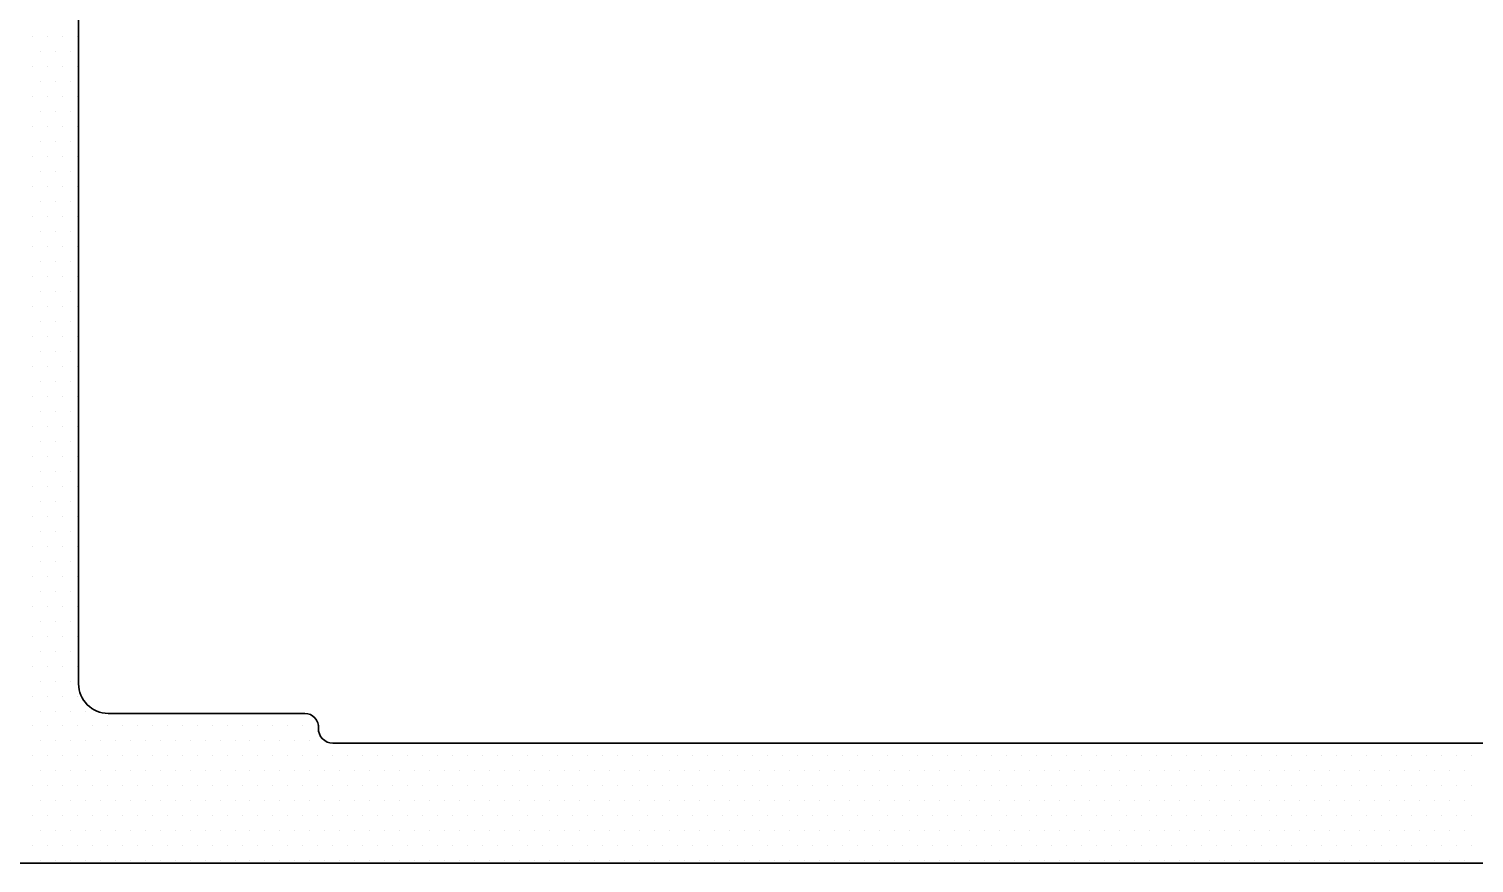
# Model space of a CAD drawing. Header units: inches. Extents: x 3.8 to 36.3, y 0.9 to 43.6.
# Drawn here: x 24.609 to 26.116, y 7.665 to 8.534 of the extents above; entities that cross this region are included whole.
import ezdxf

# ---------------------------------------------------------------- set-up
doc = ezdxf.new("R2010")
doc.units = ezdxf.units.IN
doc.header["$MEASUREMENT"] = 0
doc.layers.add('R-SWTS-DET1', color=1, linetype='Continuous')
doc.layers.add('R-SWTS-PAT1', color=5, linetype='Continuous')

msp = doc.modelspace()

# ---------------------------------------------------------------- linework, layer by layer
at = {"layer": 'R-SWTS-DET1', "lineweight": 30}
for p, q in [((24.66105, 7.85157), (24.66105, 9.22757)), ((24.89705, 7.82057), (24.69205, 7.82057)), ((26.34099, 7.78957), (24.92605, 7.78957)), ((24.39005, 7.66457), (26.47405, 7.66457))]:
    msp.add_line(p, q, dxfattribs=at)
for centre, radius, start, end in [((24.69205, 7.85157), 0.031, 180, 270), ((24.89687, 7.80634), 0.01423, 354.8944, 89.28393), ((24.92607, 7.8046), 0.01503, 178.20395, 269.91767)]:
    msp.add_arc(centre, radius, start, end, dxfattribs=at)
at = {"layer": 'R-SWTS-PAT1'}
for p, q in [((24.61318, 8.52621), (24.61318, 8.52621)), ((24.6288, 8.52621), (24.6288, 8.52621)), ((24.64443, 8.52621), (24.64443, 8.52621)), ((24.66005, 8.52621), (24.66005, 8.52621)), ((24.62099, 8.51058), (24.62099, 8.51058)), ((24.63661, 8.51058), (24.63661, 8.51058)), ((24.65224, 8.51058), (24.65224, 8.51058)), ((24.61318, 8.49496), (24.61318, 8.49496)), ((24.6288, 8.49496), (24.6288, 8.49496)), ((24.64443, 8.49496), (24.64443, 8.49496)), ((24.66005, 8.49496), (24.66005, 8.49496)), ((24.62099, 8.47933), (24.62099, 8.47933)), ((24.63661, 8.47933), (24.63661, 8.47933)), ((24.65224, 8.47933), (24.65224, 8.47933)), ((24.61318, 8.46371), (24.61318, 8.46371)), ((24.6288, 8.46371), (24.6288, 8.46371)), ((24.64443, 8.46371), (24.64443, 8.46371)), ((24.66005, 8.46371), (24.66005, 8.46371)), ((24.62099, 8.44808), (24.62099, 8.44808)), ((24.63661, 8.44808), (24.63661, 8.44808)), ((24.65224, 8.44808), (24.65224, 8.44808)), ((24.61318, 8.43246), (24.61318, 8.43246)), ((24.6288, 8.43246), (24.6288, 8.43246)), ((24.64443, 8.43246), (24.64443, 8.43246)), ((24.66005, 8.43246), (24.66005, 8.43246)), ((24.62099, 8.41683), (24.62099, 8.41683)), ((24.63661, 8.41683), (24.63661, 8.41683)), ((24.65224, 8.41683), (24.65224, 8.41683)), ((24.61318, 8.40121), (24.61318, 8.40121)), ((24.6288, 8.40121), (24.6288, 8.40121)), ((24.64443, 8.40121), (24.64443, 8.40121)), ((24.66005, 8.40121), (24.66005, 8.40121)), ((24.62099, 8.38558), (24.62099, 8.38558)), ((24.63661, 8.38558), (24.63661, 8.38558)), ((24.65224, 8.38558), (24.65224, 8.38558)), ((24.61318, 8.36996), (24.61318, 8.36996)), ((24.6288, 8.36996), (24.6288, 8.36996)), ((24.64443, 8.36996), (24.64443, 8.36996)), ((24.66005, 8.36996), (24.66005, 8.36996)), ((24.62099, 8.35433), (24.62099, 8.35433)), ((24.63661, 8.35433), (24.63661, 8.35433)), ((24.65224, 8.35433), (24.65224, 8.35433)), ((24.61318, 8.33871), (24.61318, 8.33871)), ((24.6288, 8.33871), (24.6288, 8.33871)), ((24.64443, 8.33871), (24.64443, 8.33871)), ((24.66005, 8.33871), (24.66005, 8.33871)), ((24.62099, 8.32308), (24.62099, 8.32308)), ((24.63661, 8.32308), (24.63661, 8.32308)), ((24.65224, 8.32308), (24.65224, 8.32308)), ((24.61318, 8.30746), (24.61318, 8.30746)), ((24.6288, 8.30746), (24.6288, 8.30746)), ((24.64443, 8.30746), (24.64443, 8.30746)), ((24.66005, 8.30746), (24.66005, 8.30746)), ((24.62099, 8.29183), (24.62099, 8.29183)), ((24.63661, 8.29183), (24.63661, 8.29183)), ((24.65224, 8.29183), (24.65224, 8.29183)), ((24.61318, 8.27621), (24.61318, 8.27621)), ((24.6288, 8.27621), (24.6288, 8.27621)), ((24.64443, 8.27621), (24.64443, 8.27621)), ((24.66005, 8.27621), (24.66005, 8.27621)), ((24.62099, 8.26058), (24.62099, 8.26058)), ((24.63661, 8.26058), (24.63661, 8.26058)), ((24.65224, 8.26058), (24.65224, 8.26058)), ((24.61318, 8.24496), (24.61318, 8.24496)), ((24.6288, 8.24496), (24.6288, 8.24496)), ((24.64443, 8.24496), (24.64443, 8.24496)), ((24.66005, 8.24496), (24.66005, 8.24496)), ((24.62099, 8.22933), (24.62099, 8.22933)), ((24.63661, 8.22933), (24.63661, 8.22933)), ((24.65224, 8.22933), (24.65224, 8.22933)), ((24.61318, 8.21371), (24.61318, 8.21371)), ((24.6288, 8.21371), (24.6288, 8.21371)), ((24.64443, 8.21371), (24.64443, 8.21371)), ((24.66005, 8.21371), (24.66005, 8.21371)), ((24.62099, 8.19808), (24.62099, 8.19808)), ((24.63661, 8.19808), (24.63661, 8.19808)), ((24.65224, 8.19808), (24.65224, 8.19808)), ((24.61318, 8.18246), (24.61318, 8.18246)), ((24.6288, 8.18246), (24.6288, 8.18246)), ((24.64443, 8.18246), (24.64443, 8.18246)), ((24.66005, 8.18246), (24.66005, 8.18246)), ((24.62099, 8.16683), (24.62099, 8.16683)), ((24.63661, 8.16683), (24.63661, 8.16683)), ((24.65224, 8.16683), (24.65224, 8.16683)), ((24.61318, 8.15121), (24.61318, 8.15121)), ((24.6288, 8.15121), (24.6288, 8.15121)), ((24.64443, 8.15121), (24.64443, 8.15121)), ((24.66005, 8.15121), (24.66005, 8.15121)), ((24.62099, 8.13558), (24.62099, 8.13558)), ((24.63661, 8.13558), (24.63661, 8.13558)), ((24.65224, 8.13558), (24.65224, 8.13558)), ((24.61318, 8.11996), (24.61318, 8.11996)), ((24.6288, 8.11996), (24.6288, 8.11996)), ((24.64443, 8.11996), (24.64443, 8.11996)), ((24.66005, 8.11996), (24.66005, 8.11996)), ((24.62099, 8.10433), (24.62099, 8.10433)), ((24.63661, 8.10433), (24.63661, 8.10433)), ((24.65224, 8.10433), (24.65224, 8.10433)), ((24.61318, 8.08871), (24.61318, 8.08871)), ((24.6288, 8.08871), (24.6288, 8.08871)), ((24.64443, 8.08871), (24.64443, 8.08871)), ((24.66005, 8.08871), (24.66005, 8.08871)), ((24.62099, 8.07308), (24.62099, 8.07308)), ((24.63661, 8.07308), (24.63661, 8.07308)), ((24.65224, 8.07308), (24.65224, 8.07308)), ((24.61318, 8.05746), (24.61318, 8.05746)), ((24.6288, 8.05746), (24.6288, 8.05746)), ((24.64443, 8.05746), (24.64443, 8.05746)), ((24.66005, 8.05746), (24.66005, 8.05746)), ((24.62099, 8.04183), (24.62099, 8.04183)), ((24.63661, 8.04183), (24.63661, 8.04183)), ((24.65224, 8.04183), (24.65224, 8.04183)), ((24.61318, 8.02621), (24.61318, 8.02621)), ((24.6288, 8.02621), (24.6288, 8.02621)), ((24.64443, 8.02621), (24.64443, 8.02621)), ((24.66005, 8.02621), (24.66005, 8.02621)), ((24.62099, 8.01058), (24.62099, 8.01058)), ((24.63661, 8.01058), (24.63661, 8.01058)), ((24.65224, 8.01058), (24.65224, 8.01058)), ((24.61318, 7.99496), (24.61318, 7.99496)), ((24.6288, 7.99496), (24.6288, 7.99496)), ((24.64443, 7.99496), (24.64443, 7.99496)), ((24.66005, 7.99496), (24.66005, 7.99496)), ((24.62099, 7.97933), (24.62099, 7.97933)), ((24.63661, 7.97933), (24.63661, 7.97933)), ((24.65224, 7.97933), (24.65224, 7.97933)), ((24.61318, 7.96371), (24.61318, 7.96371)), ((24.6288, 7.96371), (24.6288, 7.96371)), ((24.64443, 7.96371), (24.64443, 7.96371)), ((24.66005, 7.96371), (24.66005, 7.96371)), ((24.62099, 7.94808), (24.62099, 7.94808)), ((24.63661, 7.94808), (24.63661, 7.94808)), ((24.65224, 7.94808), (24.65224, 7.94808)), ((24.61318, 7.93246), (24.61318, 7.93246)), ((24.6288, 7.93246), (24.6288, 7.93246)), ((24.64443, 7.93246), (24.64443, 7.93246)), ((24.66005, 7.93246), (24.66005, 7.93246)), ((24.62099, 7.91683), (24.62099, 7.91683)), ((24.63661, 7.91683), (24.63661, 7.91683)), ((24.65224, 7.91683), (24.65224, 7.91683)), ((24.61318, 7.90121), (24.61318, 7.90121)), ((24.6288, 7.90121), (24.6288, 7.90121)), ((24.64443, 7.90121), (24.64443, 7.90121)), ((24.66005, 7.90121), (24.66005, 7.90121)), ((24.62099, 7.88558), (24.62099, 7.88558)), ((24.63661, 7.88558), (24.63661, 7.88558)), ((24.65224, 7.88558), (24.65224, 7.88558)), ((24.61318, 7.86996), (24.61318, 7.86996)), ((24.6288, 7.86996), (24.6288, 7.86996)), ((24.64443, 7.86996), (24.64443, 7.86996)), ((24.66005, 7.86996), (24.66005, 7.86996)), ((24.62099, 7.85433), (24.62099, 7.85433)), ((24.63661, 7.85433), (24.63661, 7.85433)), ((24.65224, 7.85433), (24.65224, 7.85433)), ((24.61318, 7.83871), (24.61318, 7.83871)), ((24.6288, 7.83871), (24.6288, 7.83871)), ((24.64443, 7.83871), (24.64443, 7.83871)), ((24.66005, 7.83871), (24.66005, 7.83871)), ((24.62099, 7.82308), (24.62099, 7.82308)), ((24.63661, 7.82308), (24.63661, 7.82308)), ((24.65224, 7.82308), (24.65224, 7.82308)), ((24.66786, 7.82308), (24.66786, 7.82308)), ((24.61318, 7.80746), (24.61318, 7.80746)), ((24.6288, 7.80746), (24.6288, 7.80746)), ((24.64443, 7.80746), (24.64443, 7.80746)), ((24.66005, 7.80746), (24.66005, 7.80746)), ((24.67568, 7.80746), (24.67568, 7.80746)), ((24.6913, 7.80746), (24.6913, 7.80746)), ((24.70693, 7.80746), (24.70693, 7.80746)), ((24.72255, 7.80746), (24.72255, 7.80746)), ((24.73818, 7.80746), (24.73818, 7.80746)), ((24.7538, 7.80746), (24.7538, 7.80746)), ((24.76943, 7.80746), (24.76943, 7.80746)), ((24.78505, 7.80746), (24.78505, 7.80746)), ((24.80068, 7.80746), (24.80068, 7.80746)), ((24.8163, 7.80746), (24.8163, 7.80746)), ((24.83193, 7.80746), (24.83193, 7.80746)), ((24.84755, 7.80746), (24.84755, 7.80746)), ((24.86318, 7.80746), (24.86318, 7.80746)), ((24.8788, 7.80746), (24.8788, 7.80746)), ((24.89443, 7.80746), (24.89443, 7.80746)), ((24.91005, 7.80746), (24.91005, 7.80746)), ((24.62099, 7.79183), (24.62099, 7.79183)), ((24.63661, 7.79183), (24.63661, 7.79183)), ((24.65224, 7.79183), (24.65224, 7.79183)), ((24.66786, 7.79183), (24.66786, 7.79183)), ((24.68349, 7.79183), (24.68349, 7.79183)), ((24.69911, 7.79183), (24.69911, 7.79183)), ((24.71474, 7.79183), (24.71474, 7.79183)), ((24.73036, 7.79183), (24.73036, 7.79183)), ((24.74599, 7.79183), (24.74599, 7.79183)), ((24.76161, 7.79183), (24.76161, 7.79183)), ((24.77724, 7.79183), (24.77724, 7.79183)), ((24.79286, 7.79183), (24.79286, 7.79183)), ((24.80849, 7.79183), (24.80849, 7.79183)), ((24.82411, 7.79183), (24.82411, 7.79183)), ((24.83974, 7.79183), (24.83974, 7.79183)), ((24.85536, 7.79183), (24.85536, 7.79183)), ((24.87099, 7.79183), (24.87099, 7.79183)), ((24.88661, 7.79183), (24.88661, 7.79183)), ((24.90224, 7.79183), (24.90224, 7.79183)), ((24.91786, 7.79183), (24.91786, 7.79183)), ((24.61318, 7.77621), (24.61318, 7.77621)), ((24.6288, 7.77621), (24.6288, 7.77621)), ((24.64443, 7.77621), (24.64443, 7.77621)), ((24.66005, 7.77621), (24.66005, 7.77621)), ((24.67568, 7.77621), (24.67568, 7.77621)), ((24.6913, 7.77621), (24.6913, 7.77621)), ((24.70693, 7.77621), (24.70693, 7.77621)), ((24.72255, 7.77621), (24.72255, 7.77621)), ((24.73818, 7.77621), (24.73818, 7.77621)), ((24.7538, 7.77621), (24.7538, 7.77621)), ((24.76943, 7.77621), (24.76943, 7.77621)), ((24.78505, 7.77621), (24.78505, 7.77621)), ((24.80068, 7.77621), (24.80068, 7.77621)), ((24.8163, 7.77621), (24.8163, 7.77621)), ((24.83193, 7.77621), (24.83193, 7.77621)), ((24.84755, 7.77621), (24.84755, 7.77621)), ((24.86318, 7.77621), (24.86318, 7.77621)), ((24.8788, 7.77621), (24.8788, 7.77621)), ((24.89443, 7.77621), (24.89443, 7.77621)), ((24.91005, 7.77621), (24.91005, 7.77621)), ((24.92568, 7.77621), (24.92568, 7.77621)), ((24.9413, 7.77621), (24.9413, 7.77621)), ((24.95693, 7.77621), (24.95693, 7.77621)), ((24.97255, 7.77621), (24.97255, 7.77621)), ((24.98818, 7.77621), (24.98818, 7.77621)), ((25.0038, 7.77621), (25.0038, 7.77621)), ((25.01943, 7.77621), (25.01943, 7.77621)), ((25.03505, 7.77621), (25.03505, 7.77621)), ((25.05068, 7.77621), (25.05068, 7.77621)), ((25.0663, 7.77621), (25.0663, 7.77621)), ((25.08193, 7.77621), (25.08193, 7.77621)), ((25.09755, 7.77621), (25.09755, 7.77621)), ((25.11318, 7.77621), (25.11318, 7.77621)), ((25.1288, 7.77621), (25.1288, 7.77621)), ((25.14443, 7.77621), (25.14443, 7.77621)), ((25.16005, 7.77621), (25.16005, 7.77621)), ((25.17568, 7.77621), (25.17568, 7.77621)), ((25.1913, 7.77621), (25.1913, 7.77621)), ((25.20693, 7.77621), (25.20693, 7.77621)), ((25.22255, 7.77621), (25.22255, 7.77621)), ((25.23818, 7.77621), (25.23818, 7.77621)), ((25.2538, 7.77621), (25.2538, 7.77621)), ((25.26943, 7.77621), (25.26943, 7.77621)), ((25.28505, 7.77621), (25.28505, 7.77621)), ((25.30068, 7.77621), (25.30068, 7.77621)), ((25.3163, 7.77621), (25.3163, 7.77621)), ((25.33193, 7.77621), (25.33193, 7.77621)), ((25.34755, 7.77621), (25.34755, 7.77621)), ((25.36318, 7.77621), (25.36318, 7.77621)), ((25.3788, 7.77621), (25.3788, 7.77621)), ((25.39443, 7.77621), (25.39443, 7.77621)), ((25.41005, 7.77621), (25.41005, 7.77621)), ((25.42568, 7.77621), (25.42568, 7.77621)), ((25.4413, 7.77621), (25.4413, 7.77621)), ((25.45693, 7.77621), (25.45693, 7.77621)), ((25.47255, 7.77621), (25.47255, 7.77621)), ((25.48818, 7.77621), (25.48818, 7.77621)), ((25.5038, 7.77621), (25.5038, 7.77621)), ((25.51943, 7.77621), (25.51943, 7.77621)), ((25.53505, 7.77621), (25.53505, 7.77621)), ((25.55068, 7.77621), (25.55068, 7.77621)), ((25.5663, 7.77621), (25.5663, 7.77621)), ((25.58193, 7.77621), (25.58193, 7.77621)), ((25.59755, 7.77621), (25.59755, 7.77621)), ((25.61318, 7.77621), (25.61318, 7.77621)), ((25.6288, 7.77621), (25.6288, 7.77621)), ((25.64443, 7.77621), (25.64443, 7.77621)), ((25.66005, 7.77621), (25.66005, 7.77621)), ((25.67568, 7.77621), (25.67568, 7.77621)), ((25.6913, 7.77621), (25.6913, 7.77621)), ((25.70693, 7.77621), (25.70693, 7.77621)), ((25.72255, 7.77621), (25.72255, 7.77621)), ((25.73818, 7.77621), (25.73818, 7.77621)), ((25.7538, 7.77621), (25.7538, 7.77621)), ((25.76943, 7.77621), (25.76943, 7.77621)), ((25.78505, 7.77621), (25.78505, 7.77621)), ((25.80068, 7.77621), (25.80068, 7.77621)), ((25.8163, 7.77621), (25.8163, 7.77621)), ((25.83193, 7.77621), (25.83193, 7.77621)), ((25.84755, 7.77621), (25.84755, 7.77621)), ((25.86318, 7.77621), (25.86318, 7.77621)), ((25.8788, 7.77621), (25.8788, 7.77621)), ((25.89443, 7.77621), (25.89443, 7.77621)), ((25.91005, 7.77621), (25.91005, 7.77621)), ((25.92568, 7.77621), (25.92568, 7.77621)), ((25.9413, 7.77621), (25.9413, 7.77621)), ((25.95693, 7.77621), (25.95693, 7.77621)), ((25.97255, 7.77621), (25.97255, 7.77621)), ((25.98818, 7.77621), (25.98818, 7.77621)), ((26.0038, 7.77621), (26.0038, 7.77621)), ((26.01943, 7.77621), (26.01943, 7.77621)), ((26.03505, 7.77621), (26.03505, 7.77621)), ((26.05068, 7.77621), (26.05068, 7.77621)), ((26.0663, 7.77621), (26.0663, 7.77621)), ((26.08193, 7.77621), (26.08193, 7.77621)), ((26.09755, 7.77621), (26.09755, 7.77621)), ((26.11318, 7.77621), (26.11318, 7.77621)), ((24.62099, 7.76058), (24.62099, 7.76058)), ((24.63661, 7.76058), (24.63661, 7.76058)), ((24.65224, 7.76058), (24.65224, 7.76058)), ((24.66786, 7.76058), (24.66786, 7.76058)), ((24.68349, 7.76058), (24.68349, 7.76058)), ((24.69911, 7.76058), (24.69911, 7.76058)), ((24.71474, 7.76058), (24.71474, 7.76058)), ((24.73036, 7.76058), (24.73036, 7.76058)), ((24.74599, 7.76058), (24.74599, 7.76058)), ((24.76161, 7.76058), (24.76161, 7.76058)), ((24.77724, 7.76058), (24.77724, 7.76058)), ((24.79286, 7.76058), (24.79286, 7.76058)), ((24.80849, 7.76058), (24.80849, 7.76058)), ((24.82411, 7.76058), (24.82411, 7.76058)), ((24.83974, 7.76058), (24.83974, 7.76058)), ((24.85536, 7.76058), (24.85536, 7.76058)), ((24.87099, 7.76058), (24.87099, 7.76058)), ((24.88661, 7.76058), (24.88661, 7.76058)), ((24.90224, 7.76058), (24.90224, 7.76058)), ((24.91786, 7.76058), (24.91786, 7.76058)), ((24.93349, 7.76058), (24.93349, 7.76058)), ((24.94911, 7.76058), (24.94911, 7.76058)), ((24.96474, 7.76058), (24.96474, 7.76058)), ((24.98036, 7.76058), (24.98036, 7.76058)), ((24.99599, 7.76058), (24.99599, 7.76058)), ((25.01161, 7.76058), (25.01161, 7.76058)), ((25.02724, 7.76058), (25.02724, 7.76058)), ((25.04286, 7.76058), (25.04286, 7.76058)), ((25.05849, 7.76058), (25.05849, 7.76058)), ((25.07411, 7.76058), (25.07411, 7.76058)), ((25.08974, 7.76058), (25.08974, 7.76058)), ((25.10536, 7.76058), (25.10536, 7.76058)), ((25.12099, 7.76058), (25.12099, 7.76058)), ((25.13661, 7.76058), (25.13661, 7.76058)), ((25.15224, 7.76058), (25.15224, 7.76058)), ((25.16786, 7.76058), (25.16786, 7.76058)), ((25.18349, 7.76058), (25.18349, 7.76058)), ((25.19911, 7.76058), (25.19911, 7.76058)), ((25.21474, 7.76058), (25.21474, 7.76058)), ((25.23036, 7.76058), (25.23036, 7.76058)), ((25.24599, 7.76058), (25.24599, 7.76058)), ((25.26161, 7.76058), (25.26161, 7.76058)), ((25.27724, 7.76058), (25.27724, 7.76058)), ((25.29286, 7.76058), (25.29286, 7.76058)), ((25.30849, 7.76058), (25.30849, 7.76058)), ((25.32411, 7.76058), (25.32411, 7.76058)), ((25.33974, 7.76058), (25.33974, 7.76058)), ((25.35536, 7.76058), (25.35536, 7.76058)), ((25.37099, 7.76058), (25.37099, 7.76058)), ((25.38661, 7.76058), (25.38661, 7.76058)), ((25.40224, 7.76058), (25.40224, 7.76058)), ((25.41786, 7.76058), (25.41786, 7.76058)), ((25.43349, 7.76058), (25.43349, 7.76058)), ((25.44911, 7.76058), (25.44911, 7.76058)), ((25.46474, 7.76058), (25.46474, 7.76058)), ((25.48036, 7.76058), (25.48036, 7.76058)), ((25.49599, 7.76058), (25.49599, 7.76058)), ((25.51161, 7.76058), (25.51161, 7.76058)), ((25.52724, 7.76058), (25.52724, 7.76058)), ((25.54286, 7.76058), (25.54286, 7.76058)), ((25.55849, 7.76058), (25.55849, 7.76058)), ((25.57411, 7.76058), (25.57411, 7.76058)), ((25.58974, 7.76058), (25.58974, 7.76058)), ((25.60536, 7.76058), (25.60536, 7.76058)), ((25.62099, 7.76058), (25.62099, 7.76058)), ((25.63661, 7.76058), (25.63661, 7.76058)), ((25.65224, 7.76058), (25.65224, 7.76058)), ((25.66786, 7.76058), (25.66786, 7.76058)), ((25.68349, 7.76058), (25.68349, 7.76058)), ((25.69911, 7.76058), (25.69911, 7.76058)), ((25.71474, 7.76058), (25.71474, 7.76058)), ((25.73036, 7.76058), (25.73036, 7.76058)), ((25.74599, 7.76058), (25.74599, 7.76058)), ((25.76161, 7.76058), (25.76161, 7.76058)), ((25.77724, 7.76058), (25.77724, 7.76058)), ((25.79286, 7.76058), (25.79286, 7.76058)), ((25.80849, 7.76058), (25.80849, 7.76058)), ((25.82411, 7.76058), (25.82411, 7.76058)), ((25.83974, 7.76058), (25.83974, 7.76058)), ((25.85536, 7.76058), (25.85536, 7.76058)), ((25.87099, 7.76058), (25.87099, 7.76058)), ((25.88661, 7.76058), (25.88661, 7.76058)), ((25.90224, 7.76058), (25.90224, 7.76058)), ((25.91786, 7.76058), (25.91786, 7.76058)), ((25.93349, 7.76058), (25.93349, 7.76058)), ((25.94911, 7.76058), (25.94911, 7.76058)), ((25.96474, 7.76058), (25.96474, 7.76058)), ((25.98036, 7.76058), (25.98036, 7.76058)), ((25.99599, 7.76058), (25.99599, 7.76058)), ((26.01161, 7.76058), (26.01161, 7.76058)), ((26.02724, 7.76058), (26.02724, 7.76058)), ((26.04286, 7.76058), (26.04286, 7.76058)), ((26.05849, 7.76058), (26.05849, 7.76058)), ((26.07411, 7.76058), (26.07411, 7.76058)), ((26.08974, 7.76058), (26.08974, 7.76058)), ((26.10536, 7.76058), (26.10536, 7.76058)), ((24.61318, 7.74496), (24.61318, 7.74496)), ((24.6288, 7.74496), (24.6288, 7.74496)), ((24.64443, 7.74496), (24.64443, 7.74496)), ((24.66005, 7.74496), (24.66005, 7.74496)), ((24.67568, 7.74496), (24.67568, 7.74496)), ((24.6913, 7.74496), (24.6913, 7.74496)), ((24.70693, 7.74496), (24.70693, 7.74496)), ((24.72255, 7.74496), (24.72255, 7.74496)), ((24.73818, 7.74496), (24.73818, 7.74496)), ((24.7538, 7.74496), (24.7538, 7.74496)), ((24.76943, 7.74496), (24.76943, 7.74496)), ((24.78505, 7.74496), (24.78505, 7.74496)), ((24.80068, 7.74496), (24.80068, 7.74496)), ((24.8163, 7.74496), (24.8163, 7.74496)), ((24.83193, 7.74496), (24.83193, 7.74496)), ((24.84755, 7.74496), (24.84755, 7.74496)), ((24.86318, 7.74496), (24.86318, 7.74496)), ((24.8788, 7.74496), (24.8788, 7.74496)), ((24.89443, 7.74496), (24.89443, 7.74496)), ((24.91005, 7.74496), (24.91005, 7.74496)), ((24.92568, 7.74496), (24.92568, 7.74496)), ((24.9413, 7.74496), (24.9413, 7.74496)), ((24.95693, 7.74496), (24.95693, 7.74496)), ((24.97255, 7.74496), (24.97255, 7.74496)), ((24.98818, 7.74496), (24.98818, 7.74496)), ((25.0038, 7.74496), (25.0038, 7.74496)), ((25.01943, 7.74496), (25.01943, 7.74496)), ((25.03505, 7.74496), (25.03505, 7.74496)), ((25.05068, 7.74496), (25.05068, 7.74496)), ((25.0663, 7.74496), (25.0663, 7.74496)), ((25.08193, 7.74496), (25.08193, 7.74496)), ((25.09755, 7.74496), (25.09755, 7.74496)), ((25.11318, 7.74496), (25.11318, 7.74496)), ((25.1288, 7.74496), (25.1288, 7.74496)), ((25.14443, 7.74496), (25.14443, 7.74496)), ((25.16005, 7.74496), (25.16005, 7.74496)), ((25.17568, 7.74496), (25.17568, 7.74496)), ((25.1913, 7.74496), (25.1913, 7.74496)), ((25.20693, 7.74496), (25.20693, 7.74496)), ((25.22255, 7.74496), (25.22255, 7.74496)), ((25.23818, 7.74496), (25.23818, 7.74496)), ((25.2538, 7.74496), (25.2538, 7.74496)), ((25.26943, 7.74496), (25.26943, 7.74496)), ((25.28505, 7.74496), (25.28505, 7.74496)), ((25.30068, 7.74496), (25.30068, 7.74496)), ((25.3163, 7.74496), (25.3163, 7.74496)), ((25.33193, 7.74496), (25.33193, 7.74496)), ((25.34755, 7.74496), (25.34755, 7.74496)), ((25.36318, 7.74496), (25.36318, 7.74496)), ((25.3788, 7.74496), (25.3788, 7.74496)), ((25.39443, 7.74496), (25.39443, 7.74496)), ((25.41005, 7.74496), (25.41005, 7.74496)), ((25.42568, 7.74496), (25.42568, 7.74496)), ((25.4413, 7.74496), (25.4413, 7.74496)), ((25.45693, 7.74496), (25.45693, 7.74496)), ((25.47255, 7.74496), (25.47255, 7.74496)), ((25.48818, 7.74496), (25.48818, 7.74496)), ((25.5038, 7.74496), (25.5038, 7.74496)), ((25.51943, 7.74496), (25.51943, 7.74496)), ((25.53505, 7.74496), (25.53505, 7.74496)), ((25.55068, 7.74496), (25.55068, 7.74496)), ((25.5663, 7.74496), (25.5663, 7.74496)), ((25.58193, 7.74496), (25.58193, 7.74496)), ((25.59755, 7.74496), (25.59755, 7.74496)), ((25.61318, 7.74496), (25.61318, 7.74496)), ((25.6288, 7.74496), (25.6288, 7.74496)), ((25.64443, 7.74496), (25.64443, 7.74496)), ((25.66005, 7.74496), (25.66005, 7.74496)), ((25.67568, 7.74496), (25.67568, 7.74496)), ((25.6913, 7.74496), (25.6913, 7.74496)), ((25.70693, 7.74496), (25.70693, 7.74496)), ((25.72255, 7.74496), (25.72255, 7.74496)), ((25.73818, 7.74496), (25.73818, 7.74496)), ((25.7538, 7.74496), (25.7538, 7.74496)), ((25.76943, 7.74496), (25.76943, 7.74496)), ((25.78505, 7.74496), (25.78505, 7.74496)), ((25.80068, 7.74496), (25.80068, 7.74496)), ((25.8163, 7.74496), (25.8163, 7.74496)), ((25.83193, 7.74496), (25.83193, 7.74496)), ((25.84755, 7.74496), (25.84755, 7.74496)), ((25.86318, 7.74496), (25.86318, 7.74496)), ((25.8788, 7.74496), (25.8788, 7.74496)), ((25.89443, 7.74496), (25.89443, 7.74496)), ((25.91005, 7.74496), (25.91005, 7.74496)), ((25.92568, 7.74496), (25.92568, 7.74496)), ((25.9413, 7.74496), (25.9413, 7.74496)), ((25.95693, 7.74496), (25.95693, 7.74496)), ((25.97255, 7.74496), (25.97255, 7.74496)), ((25.98818, 7.74496), (25.98818, 7.74496)), ((26.0038, 7.74496), (26.0038, 7.74496)), ((26.01943, 7.74496), (26.01943, 7.74496)), ((26.03505, 7.74496), (26.03505, 7.74496)), ((26.05068, 7.74496), (26.05068, 7.74496)), ((26.0663, 7.74496), (26.0663, 7.74496)), ((26.08193, 7.74496), (26.08193, 7.74496)), ((26.09755, 7.74496), (26.09755, 7.74496)), ((26.11318, 7.74496), (26.11318, 7.74496)), ((24.62099, 7.72933), (24.62099, 7.72933)), ((24.63661, 7.72933), (24.63661, 7.72933)), ((24.65224, 7.72933), (24.65224, 7.72933)), ((24.66786, 7.72933), (24.66786, 7.72933)), ((24.68349, 7.72933), (24.68349, 7.72933)), ((24.69911, 7.72933), (24.69911, 7.72933)), ((24.71474, 7.72933), (24.71474, 7.72933)), ((24.73036, 7.72933), (24.73036, 7.72933)), ((24.74599, 7.72933), (24.74599, 7.72933)), ((24.76161, 7.72933), (24.76161, 7.72933)), ((24.77724, 7.72933), (24.77724, 7.72933)), ((24.79286, 7.72933), (24.79286, 7.72933)), ((24.80849, 7.72933), (24.80849, 7.72933)), ((24.82411, 7.72933), (24.82411, 7.72933)), ((24.83974, 7.72933), (24.83974, 7.72933)), ((24.85536, 7.72933), (24.85536, 7.72933)), ((24.87099, 7.72933), (24.87099, 7.72933)), ((24.88661, 7.72933), (24.88661, 7.72933)), ((24.90224, 7.72933), (24.90224, 7.72933)), ((24.91786, 7.72933), (24.91786, 7.72933)), ((24.93349, 7.72933), (24.93349, 7.72933)), ((24.94911, 7.72933), (24.94911, 7.72933)), ((24.96474, 7.72933), (24.96474, 7.72933)), ((24.98036, 7.72933), (24.98036, 7.72933)), ((24.99599, 7.72933), (24.99599, 7.72933)), ((25.01161, 7.72933), (25.01161, 7.72933)), ((25.02724, 7.72933), (25.02724, 7.72933)), ((25.04286, 7.72933), (25.04286, 7.72933)), ((25.05849, 7.72933), (25.05849, 7.72933)), ((25.07411, 7.72933), (25.07411, 7.72933)), ((25.08974, 7.72933), (25.08974, 7.72933)), ((25.10536, 7.72933), (25.10536, 7.72933)), ((25.12099, 7.72933), (25.12099, 7.72933)), ((25.13661, 7.72933), (25.13661, 7.72933)), ((25.15224, 7.72933), (25.15224, 7.72933)), ((25.16786, 7.72933), (25.16786, 7.72933)), ((25.18349, 7.72933), (25.18349, 7.72933)), ((25.19911, 7.72933), (25.19911, 7.72933)), ((25.21474, 7.72933), (25.21474, 7.72933)), ((25.23036, 7.72933), (25.23036, 7.72933)), ((25.24599, 7.72933), (25.24599, 7.72933)), ((25.26161, 7.72933), (25.26161, 7.72933)), ((25.27724, 7.72933), (25.27724, 7.72933)), ((25.29286, 7.72933), (25.29286, 7.72933)), ((25.30849, 7.72933), (25.30849, 7.72933)), ((25.32411, 7.72933), (25.32411, 7.72933)), ((25.33974, 7.72933), (25.33974, 7.72933)), ((25.35536, 7.72933), (25.35536, 7.72933)), ((25.37099, 7.72933), (25.37099, 7.72933)), ((25.38661, 7.72933), (25.38661, 7.72933)), ((25.40224, 7.72933), (25.40224, 7.72933)), ((25.41786, 7.72933), (25.41786, 7.72933)), ((25.43349, 7.72933), (25.43349, 7.72933)), ((25.44911, 7.72933), (25.44911, 7.72933)), ((25.46474, 7.72933), (25.46474, 7.72933)), ((25.48036, 7.72933), (25.48036, 7.72933)), ((25.49599, 7.72933), (25.49599, 7.72933)), ((25.51161, 7.72933), (25.51161, 7.72933)), ((25.52724, 7.72933), (25.52724, 7.72933)), ((25.54286, 7.72933), (25.54286, 7.72933)), ((25.55849, 7.72933), (25.55849, 7.72933)), ((25.57411, 7.72933), (25.57411, 7.72933)), ((25.58974, 7.72933), (25.58974, 7.72933)), ((25.60536, 7.72933), (25.60536, 7.72933)), ((25.62099, 7.72933), (25.62099, 7.72933)), ((25.63661, 7.72933), (25.63661, 7.72933)), ((25.65224, 7.72933), (25.65224, 7.72933)), ((25.66786, 7.72933), (25.66786, 7.72933)), ((25.68349, 7.72933), (25.68349, 7.72933)), ((25.69911, 7.72933), (25.69911, 7.72933)), ((25.71474, 7.72933), (25.71474, 7.72933)), ((25.73036, 7.72933), (25.73036, 7.72933)), ((25.74599, 7.72933), (25.74599, 7.72933)), ((25.76161, 7.72933), (25.76161, 7.72933)), ((25.77724, 7.72933), (25.77724, 7.72933)), ((25.79286, 7.72933), (25.79286, 7.72933)), ((25.80849, 7.72933), (25.80849, 7.72933)), ((25.82411, 7.72933), (25.82411, 7.72933)), ((25.83974, 7.72933), (25.83974, 7.72933)), ((25.85536, 7.72933), (25.85536, 7.72933)), ((25.87099, 7.72933), (25.87099, 7.72933)), ((25.88661, 7.72933), (25.88661, 7.72933)), ((25.90224, 7.72933), (25.90224, 7.72933)), ((25.91786, 7.72933), (25.91786, 7.72933)), ((25.93349, 7.72933), (25.93349, 7.72933)), ((25.94911, 7.72933), (25.94911, 7.72933)), ((25.96474, 7.72933), (25.96474, 7.72933)), ((25.98036, 7.72933), (25.98036, 7.72933)), ((25.99599, 7.72933), (25.99599, 7.72933)), ((26.01161, 7.72933), (26.01161, 7.72933)), ((26.02724, 7.72933), (26.02724, 7.72933)), ((26.04286, 7.72933), (26.04286, 7.72933)), ((26.05849, 7.72933), (26.05849, 7.72933)), ((26.07411, 7.72933), (26.07411, 7.72933)), ((26.08974, 7.72933), (26.08974, 7.72933)), ((26.10536, 7.72933), (26.10536, 7.72933)), ((24.61318, 7.71371), (24.61318, 7.71371)), ((24.6288, 7.71371), (24.6288, 7.71371)), ((24.64443, 7.71371), (24.64443, 7.71371)), ((24.66005, 7.71371), (24.66005, 7.71371)), ((24.67568, 7.71371), (24.67568, 7.71371)), ((24.6913, 7.71371), (24.6913, 7.71371)), ((24.70693, 7.71371), (24.70693, 7.71371)), ((24.72255, 7.71371), (24.72255, 7.71371)), ((24.73818, 7.71371), (24.73818, 7.71371)), ((24.7538, 7.71371), (24.7538, 7.71371)), ((24.76943, 7.71371), (24.76943, 7.71371)), ((24.78505, 7.71371), (24.78505, 7.71371)), ((24.80068, 7.71371), (24.80068, 7.71371)), ((24.8163, 7.71371), (24.8163, 7.71371)), ((24.83193, 7.71371), (24.83193, 7.71371)), ((24.84755, 7.71371), (24.84755, 7.71371)), ((24.86318, 7.71371), (24.86318, 7.71371)), ((24.8788, 7.71371), (24.8788, 7.71371)), ((24.89443, 7.71371), (24.89443, 7.71371)), ((24.91005, 7.71371), (24.91005, 7.71371)), ((24.92568, 7.71371), (24.92568, 7.71371)), ((24.9413, 7.71371), (24.9413, 7.71371)), ((24.95693, 7.71371), (24.95693, 7.71371)), ((24.97255, 7.71371), (24.97255, 7.71371)), ((24.98818, 7.71371), (24.98818, 7.71371)), ((25.0038, 7.71371), (25.0038, 7.71371)), ((25.01943, 7.71371), (25.01943, 7.71371)), ((25.03505, 7.71371), (25.03505, 7.71371)), ((25.05068, 7.71371), (25.05068, 7.71371)), ((25.0663, 7.71371), (25.0663, 7.71371)), ((25.08193, 7.71371), (25.08193, 7.71371)), ((25.09755, 7.71371), (25.09755, 7.71371)), ((25.11318, 7.71371), (25.11318, 7.71371)), ((25.1288, 7.71371), (25.1288, 7.71371)), ((25.14443, 7.71371), (25.14443, 7.71371)), ((25.16005, 7.71371), (25.16005, 7.71371)), ((25.17568, 7.71371), (25.17568, 7.71371)), ((25.1913, 7.71371), (25.1913, 7.71371)), ((25.20693, 7.71371), (25.20693, 7.71371)), ((25.22255, 7.71371), (25.22255, 7.71371)), ((25.23818, 7.71371), (25.23818, 7.71371)), ((25.2538, 7.71371), (25.2538, 7.71371)), ((25.26943, 7.71371), (25.26943, 7.71371)), ((25.28505, 7.71371), (25.28505, 7.71371)), ((25.30068, 7.71371), (25.30068, 7.71371)), ((25.3163, 7.71371), (25.3163, 7.71371)), ((25.33193, 7.71371), (25.33193, 7.71371)), ((25.34755, 7.71371), (25.34755, 7.71371)), ((25.36318, 7.71371), (25.36318, 7.71371)), ((25.3788, 7.71371), (25.3788, 7.71371)), ((25.39443, 7.71371), (25.39443, 7.71371)), ((25.41005, 7.71371), (25.41005, 7.71371)), ((25.42568, 7.71371), (25.42568, 7.71371)), ((25.4413, 7.71371), (25.4413, 7.71371)), ((25.45693, 7.71371), (25.45693, 7.71371)), ((25.47255, 7.71371), (25.47255, 7.71371)), ((25.48818, 7.71371), (25.48818, 7.71371)), ((25.5038, 7.71371), (25.5038, 7.71371)), ((25.51943, 7.71371), (25.51943, 7.71371)), ((25.53505, 7.71371), (25.53505, 7.71371)), ((25.55068, 7.71371), (25.55068, 7.71371)), ((25.5663, 7.71371), (25.5663, 7.71371)), ((25.58193, 7.71371), (25.58193, 7.71371)), ((25.59755, 7.71371), (25.59755, 7.71371)), ((25.61318, 7.71371), (25.61318, 7.71371)), ((25.6288, 7.71371), (25.6288, 7.71371)), ((25.64443, 7.71371), (25.64443, 7.71371)), ((25.66005, 7.71371), (25.66005, 7.71371)), ((25.67568, 7.71371), (25.67568, 7.71371)), ((25.6913, 7.71371), (25.6913, 7.71371)), ((25.70693, 7.71371), (25.70693, 7.71371)), ((25.72255, 7.71371), (25.72255, 7.71371)), ((25.73818, 7.71371), (25.73818, 7.71371)), ((25.7538, 7.71371), (25.7538, 7.71371)), ((25.76943, 7.71371), (25.76943, 7.71371)), ((25.78505, 7.71371), (25.78505, 7.71371)), ((25.80068, 7.71371), (25.80068, 7.71371)), ((25.8163, 7.71371), (25.8163, 7.71371)), ((25.83193, 7.71371), (25.83193, 7.71371)), ((25.84755, 7.71371), (25.84755, 7.71371)), ((25.86318, 7.71371), (25.86318, 7.71371)), ((25.8788, 7.71371), (25.8788, 7.71371)), ((25.89443, 7.71371), (25.89443, 7.71371)), ((25.91005, 7.71371), (25.91005, 7.71371)), ((25.92568, 7.71371), (25.92568, 7.71371)), ((25.9413, 7.71371), (25.9413, 7.71371)), ((25.95693, 7.71371), (25.95693, 7.71371)), ((25.97255, 7.71371), (25.97255, 7.71371)), ((25.98818, 7.71371), (25.98818, 7.71371)), ((26.0038, 7.71371), (26.0038, 7.71371)), ((26.01943, 7.71371), (26.01943, 7.71371)), ((26.03505, 7.71371), (26.03505, 7.71371)), ((26.05068, 7.71371), (26.05068, 7.71371)), ((26.0663, 7.71371), (26.0663, 7.71371)), ((26.08193, 7.71371), (26.08193, 7.71371)), ((26.09755, 7.71371), (26.09755, 7.71371)), ((26.11318, 7.71371), (26.11318, 7.71371)), ((24.62099, 7.69808), (24.62099, 7.69808)), ((24.63661, 7.69808), (24.63661, 7.69808)), ((24.65224, 7.69808), (24.65224, 7.69808)), ((24.66786, 7.69808), (24.66786, 7.69808)), ((24.68349, 7.69808), (24.68349, 7.69808)), ((24.69911, 7.69808), (24.69911, 7.69808)), ((24.71474, 7.69808), (24.71474, 7.69808)), ((24.73036, 7.69808), (24.73036, 7.69808)), ((24.74599, 7.69808), (24.74599, 7.69808)), ((24.76161, 7.69808), (24.76161, 7.69808)), ((24.77724, 7.69808), (24.77724, 7.69808)), ((24.79286, 7.69808), (24.79286, 7.69808)), ((24.80849, 7.69808), (24.80849, 7.69808)), ((24.82411, 7.69808), (24.82411, 7.69808)), ((24.83974, 7.69808), (24.83974, 7.69808)), ((24.85536, 7.69808), (24.85536, 7.69808)), ((24.87099, 7.69808), (24.87099, 7.69808)), ((24.88661, 7.69808), (24.88661, 7.69808)), ((24.90224, 7.69808), (24.90224, 7.69808)), ((24.91786, 7.69808), (24.91786, 7.69808)), ((24.93349, 7.69808), (24.93349, 7.69808)), ((24.94911, 7.69808), (24.94911, 7.69808)), ((24.96474, 7.69808), (24.96474, 7.69808)), ((24.98036, 7.69808), (24.98036, 7.69808)), ((24.99599, 7.69808), (24.99599, 7.69808)), ((25.01161, 7.69808), (25.01161, 7.69808)), ((25.02724, 7.69808), (25.02724, 7.69808)), ((25.04286, 7.69808), (25.04286, 7.69808)), ((25.05849, 7.69808), (25.05849, 7.69808)), ((25.07411, 7.69808), (25.07411, 7.69808)), ((25.08974, 7.69808), (25.08974, 7.69808)), ((25.10536, 7.69808), (25.10536, 7.69808)), ((25.12099, 7.69808), (25.12099, 7.69808)), ((25.13661, 7.69808), (25.13661, 7.69808)), ((25.15224, 7.69808), (25.15224, 7.69808)), ((25.16786, 7.69808), (25.16786, 7.69808)), ((25.18349, 7.69808), (25.18349, 7.69808)), ((25.19911, 7.69808), (25.19911, 7.69808)), ((25.21474, 7.69808), (25.21474, 7.69808)), ((25.23036, 7.69808), (25.23036, 7.69808)), ((25.24599, 7.69808), (25.24599, 7.69808)), ((25.26161, 7.69808), (25.26161, 7.69808)), ((25.27724, 7.69808), (25.27724, 7.69808)), ((25.29286, 7.69808), (25.29286, 7.69808)), ((25.30849, 7.69808), (25.30849, 7.69808)), ((25.32411, 7.69808), (25.32411, 7.69808)), ((25.33974, 7.69808), (25.33974, 7.69808)), ((25.35536, 7.69808), (25.35536, 7.69808)), ((25.37099, 7.69808), (25.37099, 7.69808)), ((25.38661, 7.69808), (25.38661, 7.69808)), ((25.40224, 7.69808), (25.40224, 7.69808)), ((25.41786, 7.69808), (25.41786, 7.69808)), ((25.43349, 7.69808), (25.43349, 7.69808)), ((25.44911, 7.69808), (25.44911, 7.69808)), ((25.46474, 7.69808), (25.46474, 7.69808)), ((25.48036, 7.69808), (25.48036, 7.69808)), ((25.49599, 7.69808), (25.49599, 7.69808)), ((25.51161, 7.69808), (25.51161, 7.69808)), ((25.52724, 7.69808), (25.52724, 7.69808)), ((25.54286, 7.69808), (25.54286, 7.69808)), ((25.55849, 7.69808), (25.55849, 7.69808)), ((25.57411, 7.69808), (25.57411, 7.69808)), ((25.58974, 7.69808), (25.58974, 7.69808)), ((25.60536, 7.69808), (25.60536, 7.69808)), ((25.62099, 7.69808), (25.62099, 7.69808)), ((25.63661, 7.69808), (25.63661, 7.69808)), ((25.65224, 7.69808), (25.65224, 7.69808)), ((25.66786, 7.69808), (25.66786, 7.69808)), ((25.68349, 7.69808), (25.68349, 7.69808)), ((25.69911, 7.69808), (25.69911, 7.69808)), ((25.71474, 7.69808), (25.71474, 7.69808)), ((25.73036, 7.69808), (25.73036, 7.69808)), ((25.74599, 7.69808), (25.74599, 7.69808)), ((25.76161, 7.69808), (25.76161, 7.69808)), ((25.77724, 7.69808), (25.77724, 7.69808)), ((25.79286, 7.69808), (25.79286, 7.69808)), ((25.80849, 7.69808), (25.80849, 7.69808)), ((25.82411, 7.69808), (25.82411, 7.69808)), ((25.83974, 7.69808), (25.83974, 7.69808)), ((25.85536, 7.69808), (25.85536, 7.69808)), ((25.87099, 7.69808), (25.87099, 7.69808)), ((25.88661, 7.69808), (25.88661, 7.69808)), ((25.90224, 7.69808), (25.90224, 7.69808)), ((25.91786, 7.69808), (25.91786, 7.69808)), ((25.93349, 7.69808), (25.93349, 7.69808)), ((25.94911, 7.69808), (25.94911, 7.69808)), ((25.96474, 7.69808), (25.96474, 7.69808)), ((25.98036, 7.69808), (25.98036, 7.69808)), ((25.99599, 7.69808), (25.99599, 7.69808)), ((26.01161, 7.69808), (26.01161, 7.69808)), ((26.02724, 7.69808), (26.02724, 7.69808)), ((26.04286, 7.69808), (26.04286, 7.69808)), ((26.05849, 7.69808), (26.05849, 7.69808)), ((26.07411, 7.69808), (26.07411, 7.69808)), ((26.08974, 7.69808), (26.08974, 7.69808)), ((26.10536, 7.69808), (26.10536, 7.69808)), ((24.61318, 7.68246), (24.61318, 7.68246)), ((24.6288, 7.68246), (24.6288, 7.68246)), ((24.64443, 7.68246), (24.64443, 7.68246)), ((24.66005, 7.68246), (24.66005, 7.68246)), ((24.67568, 7.68246), (24.67568, 7.68246)), ((24.6913, 7.68246), (24.6913, 7.68246)), ((24.70693, 7.68246), (24.70693, 7.68246)), ((24.72255, 7.68246), (24.72255, 7.68246)), ((24.73818, 7.68246), (24.73818, 7.68246)), ((24.7538, 7.68246), (24.7538, 7.68246)), ((24.76943, 7.68246), (24.76943, 7.68246)), ((24.78505, 7.68246), (24.78505, 7.68246)), ((24.80068, 7.68246), (24.80068, 7.68246)), ((24.8163, 7.68246), (24.8163, 7.68246)), ((24.83193, 7.68246), (24.83193, 7.68246)), ((24.84755, 7.68246), (24.84755, 7.68246)), ((24.86318, 7.68246), (24.86318, 7.68246)), ((24.8788, 7.68246), (24.8788, 7.68246)), ((24.89443, 7.68246), (24.89443, 7.68246)), ((24.91005, 7.68246), (24.91005, 7.68246)), ((24.92568, 7.68246), (24.92568, 7.68246)), ((24.9413, 7.68246), (24.9413, 7.68246)), ((24.95693, 7.68246), (24.95693, 7.68246)), ((24.97255, 7.68246), (24.97255, 7.68246)), ((24.98818, 7.68246), (24.98818, 7.68246)), ((25.0038, 7.68246), (25.0038, 7.68246)), ((25.01943, 7.68246), (25.01943, 7.68246)), ((25.03505, 7.68246), (25.03505, 7.68246)), ((25.05068, 7.68246), (25.05068, 7.68246)), ((25.0663, 7.68246), (25.0663, 7.68246)), ((25.08193, 7.68246), (25.08193, 7.68246)), ((25.09755, 7.68246), (25.09755, 7.68246)), ((25.11318, 7.68246), (25.11318, 7.68246)), ((25.1288, 7.68246), (25.1288, 7.68246)), ((25.14443, 7.68246), (25.14443, 7.68246)), ((25.16005, 7.68246), (25.16005, 7.68246)), ((25.17568, 7.68246), (25.17568, 7.68246)), ((25.1913, 7.68246), (25.1913, 7.68246)), ((25.20693, 7.68246), (25.20693, 7.68246)), ((25.22255, 7.68246), (25.22255, 7.68246)), ((25.23818, 7.68246), (25.23818, 7.68246)), ((25.2538, 7.68246), (25.2538, 7.68246)), ((25.26943, 7.68246), (25.26943, 7.68246)), ((25.28505, 7.68246), (25.28505, 7.68246)), ((25.30068, 7.68246), (25.30068, 7.68246)), ((25.3163, 7.68246), (25.3163, 7.68246)), ((25.33193, 7.68246), (25.33193, 7.68246)), ((25.34755, 7.68246), (25.34755, 7.68246)), ((25.36318, 7.68246), (25.36318, 7.68246)), ((25.3788, 7.68246), (25.3788, 7.68246)), ((25.39443, 7.68246), (25.39443, 7.68246)), ((25.41005, 7.68246), (25.41005, 7.68246)), ((25.42568, 7.68246), (25.42568, 7.68246)), ((25.4413, 7.68246), (25.4413, 7.68246)), ((25.45693, 7.68246), (25.45693, 7.68246)), ((25.47255, 7.68246), (25.47255, 7.68246)), ((25.48818, 7.68246), (25.48818, 7.68246)), ((25.5038, 7.68246), (25.5038, 7.68246)), ((25.51943, 7.68246), (25.51943, 7.68246)), ((25.53505, 7.68246), (25.53505, 7.68246)), ((25.55068, 7.68246), (25.55068, 7.68246)), ((25.5663, 7.68246), (25.5663, 7.68246)), ((25.58193, 7.68246), (25.58193, 7.68246)), ((25.59755, 7.68246), (25.59755, 7.68246)), ((25.61318, 7.68246), (25.61318, 7.68246)), ((25.6288, 7.68246), (25.6288, 7.68246)), ((25.64443, 7.68246), (25.64443, 7.68246)), ((25.66005, 7.68246), (25.66005, 7.68246)), ((25.67568, 7.68246), (25.67568, 7.68246)), ((25.6913, 7.68246), (25.6913, 7.68246)), ((25.70693, 7.68246), (25.70693, 7.68246)), ((25.72255, 7.68246), (25.72255, 7.68246)), ((25.73818, 7.68246), (25.73818, 7.68246)), ((25.7538, 7.68246), (25.7538, 7.68246)), ((25.76943, 7.68246), (25.76943, 7.68246)), ((25.78505, 7.68246), (25.78505, 7.68246)), ((25.80068, 7.68246), (25.80068, 7.68246)), ((25.8163, 7.68246), (25.8163, 7.68246)), ((25.83193, 7.68246), (25.83193, 7.68246)), ((25.84755, 7.68246), (25.84755, 7.68246)), ((25.86318, 7.68246), (25.86318, 7.68246)), ((25.8788, 7.68246), (25.8788, 7.68246)), ((25.89443, 7.68246), (25.89443, 7.68246)), ((25.91005, 7.68246), (25.91005, 7.68246)), ((25.92568, 7.68246), (25.92568, 7.68246)), ((25.9413, 7.68246), (25.9413, 7.68246)), ((25.95693, 7.68246), (25.95693, 7.68246)), ((25.97255, 7.68246), (25.97255, 7.68246)), ((25.98818, 7.68246), (25.98818, 7.68246)), ((26.0038, 7.68246), (26.0038, 7.68246)), ((26.01943, 7.68246), (26.01943, 7.68246)), ((26.03505, 7.68246), (26.03505, 7.68246)), ((26.05068, 7.68246), (26.05068, 7.68246)), ((26.0663, 7.68246), (26.0663, 7.68246)), ((26.08193, 7.68246), (26.08193, 7.68246)), ((26.09755, 7.68246), (26.09755, 7.68246)), ((26.11318, 7.68246), (26.11318, 7.68246)), ((24.62099, 7.66683), (24.62099, 7.66683)), ((24.63661, 7.66683), (24.63661, 7.66683)), ((24.65224, 7.66683), (24.65224, 7.66683)), ((24.66786, 7.66683), (24.66786, 7.66683)), ((24.68349, 7.66683), (24.68349, 7.66683)), ((24.69911, 7.66683), (24.69911, 7.66683)), ((24.71474, 7.66683), (24.71474, 7.66683)), ((24.73036, 7.66683), (24.73036, 7.66683)), ((24.74599, 7.66683), (24.74599, 7.66683)), ((24.76161, 7.66683), (24.76161, 7.66683)), ((24.77724, 7.66683), (24.77724, 7.66683)), ((24.79286, 7.66683), (24.79286, 7.66683)), ((24.80849, 7.66683), (24.80849, 7.66683)), ((24.82411, 7.66683), (24.82411, 7.66683)), ((24.83974, 7.66683), (24.83974, 7.66683)), ((24.85536, 7.66683), (24.85536, 7.66683)), ((24.87099, 7.66683), (24.87099, 7.66683)), ((24.88661, 7.66683), (24.88661, 7.66683)), ((24.90224, 7.66683), (24.90224, 7.66683)), ((24.91786, 7.66683), (24.91786, 7.66683)), ((24.93349, 7.66683), (24.93349, 7.66683)), ((24.94911, 7.66683), (24.94911, 7.66683)), ((24.96474, 7.66683), (24.96474, 7.66683)), ((24.98036, 7.66683), (24.98036, 7.66683)), ((24.99599, 7.66683), (24.99599, 7.66683)), ((25.01161, 7.66683), (25.01161, 7.66683)), ((25.02724, 7.66683), (25.02724, 7.66683)), ((25.04286, 7.66683), (25.04286, 7.66683)), ((25.05849, 7.66683), (25.05849, 7.66683)), ((25.07411, 7.66683), (25.07411, 7.66683)), ((25.08974, 7.66683), (25.08974, 7.66683)), ((25.10536, 7.66683), (25.10536, 7.66683)), ((25.12099, 7.66683), (25.12099, 7.66683)), ((25.13661, 7.66683), (25.13661, 7.66683)), ((25.15224, 7.66683), (25.15224, 7.66683)), ((25.16786, 7.66683), (25.16786, 7.66683)), ((25.18349, 7.66683), (25.18349, 7.66683)), ((25.19911, 7.66683), (25.19911, 7.66683)), ((25.21474, 7.66683), (25.21474, 7.66683)), ((25.23036, 7.66683), (25.23036, 7.66683)), ((25.24599, 7.66683), (25.24599, 7.66683)), ((25.26161, 7.66683), (25.26161, 7.66683)), ((25.27724, 7.66683), (25.27724, 7.66683)), ((25.29286, 7.66683), (25.29286, 7.66683)), ((25.30849, 7.66683), (25.30849, 7.66683)), ((25.32411, 7.66683), (25.32411, 7.66683)), ((25.33974, 7.66683), (25.33974, 7.66683)), ((25.35536, 7.66683), (25.35536, 7.66683)), ((25.37099, 7.66683), (25.37099, 7.66683)), ((25.38661, 7.66683), (25.38661, 7.66683)), ((25.40224, 7.66683), (25.40224, 7.66683)), ((25.41786, 7.66683), (25.41786, 7.66683)), ((25.43349, 7.66683), (25.43349, 7.66683)), ((25.44911, 7.66683), (25.44911, 7.66683)), ((25.46474, 7.66683), (25.46474, 7.66683)), ((25.48036, 7.66683), (25.48036, 7.66683)), ((25.49599, 7.66683), (25.49599, 7.66683)), ((25.51161, 7.66683), (25.51161, 7.66683)), ((25.52724, 7.66683), (25.52724, 7.66683)), ((25.54286, 7.66683), (25.54286, 7.66683)), ((25.55849, 7.66683), (25.55849, 7.66683)), ((25.57411, 7.66683), (25.57411, 7.66683)), ((25.58974, 7.66683), (25.58974, 7.66683)), ((25.60536, 7.66683), (25.60536, 7.66683)), ((25.62099, 7.66683), (25.62099, 7.66683)), ((25.63661, 7.66683), (25.63661, 7.66683)), ((25.65224, 7.66683), (25.65224, 7.66683)), ((25.66786, 7.66683), (25.66786, 7.66683)), ((25.68349, 7.66683), (25.68349, 7.66683)), ((25.69911, 7.66683), (25.69911, 7.66683)), ((25.71474, 7.66683), (25.71474, 7.66683)), ((25.73036, 7.66683), (25.73036, 7.66683)), ((25.74599, 7.66683), (25.74599, 7.66683)), ((25.76161, 7.66683), (25.76161, 7.66683)), ((25.77724, 7.66683), (25.77724, 7.66683)), ((25.79286, 7.66683), (25.79286, 7.66683)), ((25.80849, 7.66683), (25.80849, 7.66683)), ((25.82411, 7.66683), (25.82411, 7.66683)), ((25.83974, 7.66683), (25.83974, 7.66683)), ((25.85536, 7.66683), (25.85536, 7.66683)), ((25.87099, 7.66683), (25.87099, 7.66683)), ((25.88661, 7.66683), (25.88661, 7.66683)), ((25.90224, 7.66683), (25.90224, 7.66683)), ((25.91786, 7.66683), (25.91786, 7.66683)), ((25.93349, 7.66683), (25.93349, 7.66683)), ((25.94911, 7.66683), (25.94911, 7.66683)), ((25.96474, 7.66683), (25.96474, 7.66683)), ((25.98036, 7.66683), (25.98036, 7.66683)), ((25.99599, 7.66683), (25.99599, 7.66683)), ((26.01161, 7.66683), (26.01161, 7.66683)), ((26.02724, 7.66683), (26.02724, 7.66683)), ((26.04286, 7.66683), (26.04286, 7.66683)), ((26.05849, 7.66683), (26.05849, 7.66683)), ((26.07411, 7.66683), (26.07411, 7.66683)), ((26.08974, 7.66683), (26.08974, 7.66683)), ((26.10536, 7.66683), (26.10536, 7.66683))]:
    msp.add_line(p, q, dxfattribs=at)

doc.saveas('drawing.dxf')
